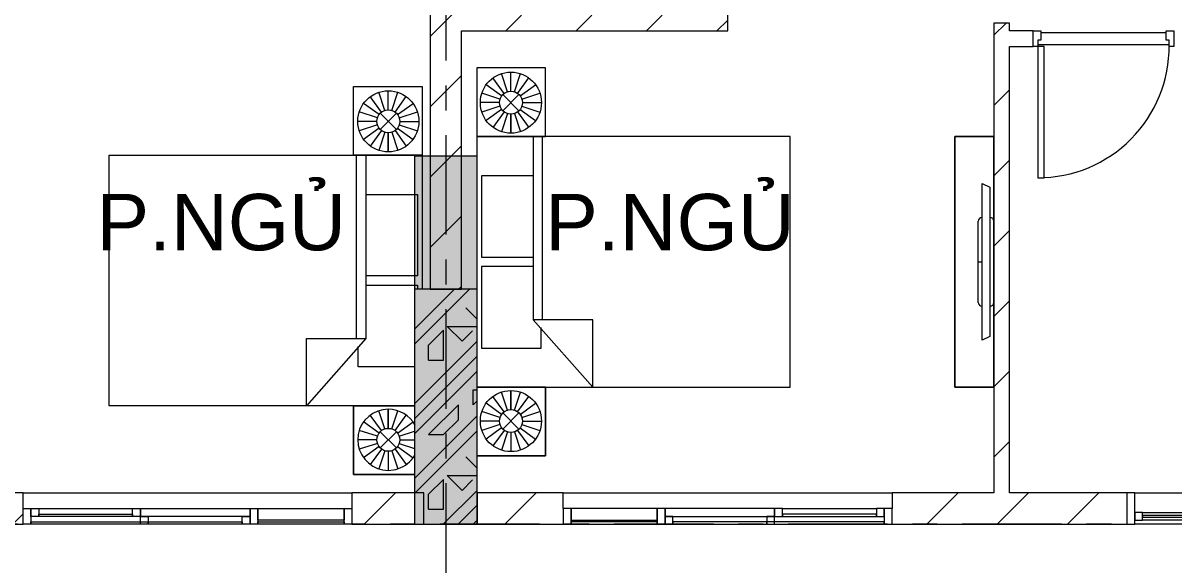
# Model space of a CAD drawing. Header units: millimetres. Extents: x -20144 to 117103, y -11426 to 48263.
# Drawn here: x 100701 to 108051, y -260 to 3200 of the extents above; entities that cross this region are included whole.
import ezdxf

# ---------------------------------------------------------------- set-up
doc = ezdxf.new("R2010")
doc.units = ezdxf.units.MM
doc.linetypes.add('Grid Line', pattern=[22.225, 12.7, -3.175, 3.175, -3.175])
for name, color, linetype, lineweight in [('CHU', 181, 'Continuous', 5), ('CUA', 31, 'Continuous', 9), ('DIM', 1, 'Continuous', 5), ('HATCH-TUONG', 152, 'Continuous', 9), ('NET CAT', 3, 'Continuous', 5), ('NET-CAT', 3, 'Continuous', 9), ('NET-THAY', 2, 'Continuous', 15), ('THIET BI', 44, 'Continuous', 5), ('TRUC', 225, 'Continuous', 5)]:
    doc.layers.add(name, color=color, linetype=linetype, lineweight=lineweight)
doc.styles.add('Arial_4', font='arial.ttf', dxfattribs={"height": 360})
doc.styles.add('TA1', font='arial.ttf')
doc.dimstyles.new('D_200_KTx2', dxfattribs={"dimtxt": 400, "dimasz": 300, "dimexe": 300, "dimexo": 300, "dimgap": 160, "dimtad": 1, "dimdec": 0, "dimzin": 9, "dimtxsty": 'TA1', "dimblk": 'ARCHTICK', "dimcen": 1, "dimdle": 300, "dimclrd": 256, "dimclre": 256, "dimclrt": 7, "dimadec": 0, "dimazin": 0, "dimtfac": 1, "dimtdec": 0, "dimtix": 1, "dimtmove": 1, "dimatfit": 3, "dimldrblk": 'ARCHTICK', "dimfxl": 1, "dimtolj": 1, "dimtzin": 0, "dimlwd": -1, "dimlwe": -1, "dimarcsym": 0})
pattern_1 = [(45, (71000, 0), (-224.5064, 224.5064), [])]

# ---------------------------------------------------------------- blocks, each defined once
blk = doc.blocks.new('ALC1807-ASCENT PLAZA-KET CAU 1_rvt-1-MẶT BẰNG TẦNG 5 ĐẾN TẦNG 22')
at = {"layer": 'NET CAT'}
blk.add_hatch(color=7, dxfattribs=at).paths.add_polyline_path([(32600.5, -0.1), (32600.5, 2349.9), (32200.5, 2349.9), (32200.5, -0.1)], flags=0)
at = {"layer": 'NET CAT', "color": 90, "lineweight": 13}
for p, q in [((32200.5, 2349.9), (32200.5, 1099.9)), ((32600.5, 2349.9), (32200.5, 2349.9)), ((32600.5, -0.1), (32600.5, 2349.9)), ((32200.5, 849.9), (32200.5, -0.1)), ((32200.5, -0.1), (32600.5, -0.1))]:
    blk.add_line(p, q, dxfattribs=at)
blk = doc.blocks.new('CUA PHONG NGU - Type 1-368226-MẶT BẰNG TẦNG 23')
at = {"layer": 'CUA', "lineweight": 5}
for p, q in [((-348.5, -52.3), (-348.5, 47.7)), ((-348.5, 47.7), (-298.5, 47.7)), ((-298.5, 47.7), (-298.5, -11.3)), ((501.5, 47.7), (551.5, 47.7)), ((501.5, -11.3), (501.5, 47.7)), ((551.5, 47.7), (551.5, -52.3)), ((-318.5, -52.3), (-348.5, -52.3)), ((-318.5, -11.3), (-318.5, -52.3)), ((-298.5, -11.3), (-318.5, -11.3)), ((521.5, -11.3), (501.5, -11.3)), ((521.5, -52.3), (521.5, -11.3)), ((551.5, -52.3), (521.5, -52.3))]:
    blk.add_line(p, q, dxfattribs=at)
at = {"layer": 'CUA'}
for p, q in [((-277.5, -52.3), (-317.5, -52.3)), ((-317.5, -52.3), (-317.5, -890.3)), ((-277.5, -890.3), (-277.5, -52.3)), ((-317.5, -890.3), (-277.5, -890.3))]:
    blk.add_line(p, q, dxfattribs=at)
at = {"layer": 'CUA', "lineweight": 5}
blk.add_arc((-317.5, -52.3), 838, 270, 0.5, dxfattribs=at)
blk = doc.blocks.new('X-PHONG NGU 2 - X-PHONG NGU 2_Recovery_-378306-MẶT BẰNG TẦNG 23')
at = {"layer": 'CUA'}
for p, q in [((-1000, 0), (-1050, 0)), ((-1050, 0), (-1050, -100)), ((-450, 0), (-1000, 0)), ((-1000, 0), (-1000, -75)), ((-1000, -100), (-1000, 0)), ((-450, -75), (-450, 0)), ((-400, 0), (-450, 0)), ((-450, 0), (-450, -100)), ((300, 0), (-400, 0)), ((-400, 0), (-400, -50)), ((-400, -100), (-400, 0)), ((300, -50), (300, 0)), ((350, 0), (300, 0)), ((300, 0), (300, -50)), ((350, -50), (350, 0)), ((350, 0), (950, 0)), ((1000, 0), (950, 0)), ((950, 0), (950, -50)), ((1050, 0), (1000, 0)), ((1000, 0), (1000, -100)), ((1000, -50), (1000, 0)), ((1050, -100), (1050, 0)), ((-400, -50), (300, -50)), ((-350, -50), (-400, -50)), ((-400, -50), (-400, -100)), ((-350, -100), (-350, -50)), ((300, -50), (250, -50)), ((250, -50), (250, -100)), ((300, -50), (350, -50)), ((300, -100), (300, -50)), ((950, -35), (350, -35)), ((350, -35), (350, -50)), ((350, -50), (950, -50)), ((950, -50), (950, -35)), ((950, -50), (1000, -50)), ((-1050, -100), (-1000, -100)), ((-1000, -75), (-450, -75)), ((-450, -85), (-1000, -85)), ((-1000, -85), (-1000, -100)), ((-1000, -100), (-450, -100)), ((-450, -100), (-450, -85)), ((-450, -100), (-400, -100)), ((-400, -100), (-350, -100)), ((250, -85), (-350, -85)), ((-350, -85), (-350, -100)), ((-350, -100), (250, -100)), ((1000, -85), (250, -85)), ((250, -85), (250, -100)), ((250, -100), (250, -85)), ((250, -100), (1000, -100)), ((250, -100), (300, -100)), ((1000, -100), (1000, -85)), ((1000, -100), (1050, -100))]:
    blk.add_line(p, q, dxfattribs=at)
blk = doc.blocks.new('X-PHONG NGU 5 - X-PHONG NGU 900-417337-MẶT BẰNG TẦNG 23')
at = {"layer": 'CUA'}
for p, q in [((-400, 100), (-450, 100)), ((-450, 100), (-450, -100)), ((-400, -100), (-400, 100)), ((-400, 100), (400, 100)), ((450, 100), (400, 100)), ((400, 100), (400, -100)), ((450, -100), (450, 100)), ((-350, -25), (-400, -25)), ((-400, -25), (-400, -75)), ((-350, -75), (-350, -25)), ((-350, -25), (350, -25)), ((350, -45), (-350, -45)), ((-350, -45), (-350, -55)), ((-350, -55), (350, -55)), ((400, -25), (350, -25)), ((350, -25), (350, -75)), ((350, -55), (350, -45)), ((400, -75), (400, -25)), ((-450, -100), (-400, -100)), ((-400, -75), (-350, -75)), ((400, -100), (-400, -100)), ((350, -75), (-350, -75)), ((350, -75), (400, -75)), ((400, -100), (450, -100))]:
    blk.add_line(p, q, dxfattribs=at)
blk = doc.blocks.new('X-TV - X-TV-442868-MẶT BẰNG TẦNG 23')
at = {"layer": 'THIET BI'}
for p, q in [((1600, 250), (0, 250)), ((0, 250), (0, 0)), ((0, 250), (1600, 250)), ((0, 0), (0, 250)), ((1600, 0), (1600, 250)), ((1600, 250), (1600, 0)), ((300, 75), (1300, 75)), ((322.5, 25), (300, 75)), ((540, 100), (1060, 100)), ((800, 100), (800, 75)), ((1300, 75), (1277.5, 25)), ((1277.5, 25), (322.5, 25)), ((0, 0), (1600, 0)), ((1060, 0), (540, 0))]:
    blk.add_line(p, q, dxfattribs=at)
for centre, start_param, end_param in [((540, 75), 0, 1.570796), ((1060, 75), 4.712389, 6.283185), ((540, 25), 1.570796, 3.141593), ((1060, 25), 3.141593, 4.712389)]:
    blk.add_ellipse(centre, major_axis=(0, 25), ratio=0.9, start_param=start_param, end_param=end_param, dxfattribs=at)
blk = doc.blocks.new('X-GIUONG - X-GIUONG-V71-MẶT BẰNG TẦNG 23')
at = {"layer": 'THIET BI'}
for p, q in [((-1239, -1.9), (-1239, -439)), ((-1239, -439), (-1239, -1.9)), ((-1059.6, -158.2), (-1131.2, -59.5)), ((-1039.2, -147.8), (-1076.9, -31.8)), ((-1016.6, -144.2), (-1016.6, -22.2)), ((-993.9, -147.8), (-956.3, -31.8)), ((-973.5, -158.2), (-901.9, -59.5)), ((-800, -439), (-800, -1.9)), ((-800, -1.9), (-800, -2000)), ((-800, -1.9), (-800, -439)), ((-800, -1.9), (-800, -2000)), ((-550, -30), (-550, -410)), ((-30, -30), (-550, -30)), ((800, 0), (-175.1, 0)), ((800, 0), (-175.1, 0)), ((-30, -360), (-30, -30)), ((30, -30), (30, -360)), ((550, -30), (30, -30)), ((550, -360), (550, -30)), ((1239, 0), (800, 0)), ((800, 0), (800, -439)), ((800, -2000), (800, 0)), ((1239, 0), (800, 0)), ((800, 0), (800, -439)), ((800, -2000), (800, 0)), ((973.5, -158.2), (901.9, -59.5)), ((993.9, -147.8), (956.3, -31.8)), ((1016.6, -144.2), (1016.6, -22.2)), ((1039.2, -147.8), (1076.9, -31.8)), ((1059.6, -158.2), (1131.2, -59.5)), ((1239, -439), (1239, 0)), ((1239, -439), (1239, 0)), ((-1075.8, -174.4), (-1174.4, -102.7)), ((-957.4, -174.4), (-858.7, -102.7)), ((957.4, -174.4), (858.7, -102.7)), ((1075.8, -174.4), (1174.4, -102.7)), ((-1089.7, -217.4), (-1211.7, -217.4)), ((-1086.1, -194.8), (-1202.1, -157.1)), ((-1068.3, -269.1), (-964.8, -165.6)), ((-1068.3, -165.6), (-964.8, -269.1)), ((-947, -194.8), (-831, -157.1)), ((-943.4, -217.4), (-821.4, -217.4)), ((-821.4, -217.4), (-943.4, -217.4)), ((943.4, -217.4), (821.4, -217.4)), ((821.4, -217.4), (943.4, -217.4)), ((947, -194.8), (831, -157.1)), ((1068.3, -269.1), (964.8, -165.6)), ((1068.3, -165.6), (964.8, -269.1)), ((1086.1, -194.8), (1202.1, -157.1)), ((1089.7, -217.4), (1211.7, -217.4)), ((-1086.1, -240), (-1202.1, -277.7)), ((-1075.8, -260.4), (-1174.4, -332.1)), ((-1059.6, -276.6), (-1131.2, -375.2)), ((-1039.2, -287), (-1076.9, -402.9)), ((-1016.6, -290.5), (-1016.6, -412.5)), ((-993.9, -287), (-956.3, -402.9)), ((-973.5, -276.6), (-901.9, -375.2)), ((-957.4, -260.4), (-858.7, -332.1)), ((-947, -240), (-831, -277.7)), ((947, -240), (831, -277.7)), ((957.4, -260.4), (858.7, -332.1)), ((973.5, -276.6), (901.9, -375.2)), ((993.9, -287), (956.3, -402.9)), ((1016.6, -290.5), (1016.6, -412.5)), ((1039.2, -287), (1076.9, -402.9)), ((1059.6, -276.6), (1131.2, -375.2)), ((1075.8, -260.4), (1174.4, -332.1)), ((1086.1, -240), (1202.1, -277.7)), ((-370, -360), (-800, -740)), ((-370, -740), (-370, -360)), ((800, -360), (-370, -360)), ((-1239, -439), (-800, -439)), ((-800, -439), (-1239, -439)), ((-550, -410), (-420, -410)), ((-370, -420), (800, -420)), ((800, -439), (1239, -439)), ((800, -439), (1239, -439)), ((-800, -740), (-370, -740)), ((-800, -2000), (800, -2000)), ((-800, -2000), (800, -2000))]:
    blk.add_line(p, q, dxfattribs=at)
for centre, radius in [((-1016.6, -217.4), 195.1), ((1016.6, -217.4), 195.1), ((-1016.6, -217.4), 73.2), ((1016.6, -217.4), 73.2)]:
    blk.add_circle(centre, radius, dxfattribs=at)
blk = doc.blocks.new('X-PHONG NGU 2 - X-PHONG NGU 2_Recovery_-626354-MẶT BẰNG TẦNG 23')
at = {"layer": 'CUA'}
for p, q in [((-1050, 100), (-1000, 100)), ((-1050, 0), (-1050, 100)), ((-1000, 100), (-450, 100)), ((-1000, 85), (-1000, 100)), ((-1000, 100), (-1000, 0)), ((-450, 85), (-1000, 85)), ((-1000, 75), (-450, 75)), ((-1000, 0), (-1000, 75)), ((-450, 100), (-450, 85)), ((-450, 100), (-400, 100)), ((-450, 0), (-450, 100)), ((-450, 75), (-450, 0)), ((-400, 100), (-350, 100)), ((-400, 50), (-400, 100)), ((-400, 100), (-400, 0)), ((-350, 100), (250, 100)), ((-350, 85), (-350, 100)), ((-350, 100), (-350, 50)), ((250, 85), (-350, 85)), ((250, 100), (1000, 100)), ((250, 85), (250, 100)), ((250, 100), (250, 85)), ((250, 100), (300, 100)), ((250, 50), (250, 100)), ((1000, 85), (250, 85)), ((300, 100), (300, 50)), ((1000, 100), (1000, 85)), ((1000, 100), (1050, 100)), ((1000, 0), (1000, 100)), ((1050, 100), (1050, 0)), ((-1000, 0), (-1050, 0)), ((-450, 0), (-1000, 0)), ((-400, 0), (-450, 0)), ((-400, 50), (300, 50)), ((-400, 0), (-400, 50)), ((-350, 50), (-400, 50)), ((300, 0), (-400, 0)), ((300, 50), (250, 50)), ((300, 50), (300, 0)), ((300, 50), (350, 50)), ((300, 0), (300, 50)), ((350, 0), (300, 0)), ((350, 50), (950, 50)), ((350, 35), (350, 50)), ((350, 50), (350, 0)), ((950, 35), (350, 35)), ((950, 0), (350, 0)), ((950, 50), (950, 35)), ((950, 50), (1000, 50)), ((950, 0), (950, 50)), ((1000, 0), (950, 0)), ((1000, 50), (1000, 0)), ((1050, 0), (1000, 0))]:
    blk.add_line(p, q, dxfattribs=at)
blk = doc.blocks.new('X-GIUONG - X-GIUONG-V100-MẶT BẰNG TẦNG 23')
at = {"layer": 'THIET BI'}
for p, q in [((-800, 2000), (800, 2000)), ((-800, 49.9), (-800, 2000)), ((-800, 49.9), (-800, 2000)), ((-800, 2000), (800, 2000)), ((800, 2000), (800, 0)), ((800, 2000), (800, 0)), ((-800, 740), (-370, 740)), ((-370, 360), (-800, 740)), ((-370, 740), (-370, 360)), ((-1239, 439), (-800, 439)), ((-1239, 49.9), (-1239, 439)), ((-1239, 439), (-1239, 49.9)), ((-800, 439), (-1239, 439)), ((-1059.6, 276.6), (-1131.2, 375.2)), ((-1039.2, 287), (-1076.9, 402.9)), ((-1016.6, 290.5), (-1016.6, 412.5)), ((-993.9, 287), (-956.3, 402.9)), ((-973.5, 276.6), (-901.9, 375.2)), ((-800, 439), (-800, 49.9)), ((-800, 49.9), (-800, 439)), ((-550, 410), (-420, 410)), ((-550, 49.9), (-550, 410)), ((-370, 420), (800, 420)), ((800, 439), (1239, 439)), ((800, 0), (800, 439)), ((800, 439), (1239, 439)), ((800, 0), (800, 439)), ((973.5, 276.6), (901.9, 375.2)), ((993.9, 287), (956.3, 402.9)), ((1016.6, 290.5), (1016.6, 412.5)), ((1039.2, 287), (1076.9, 402.9)), ((1059.6, 276.6), (1131.2, 375.2)), ((1239, 439), (1239, 0)), ((1239, 439), (1239, 0)), ((-1075.8, 260.4), (-1174.4, 332.1)), ((-957.4, 260.4), (-858.7, 332.1)), ((800, 360), (-370, 360)), ((-30, 360), (-30, 30)), ((30, 30), (30, 360)), ((550, 360), (550, 30)), ((957.4, 260.4), (858.7, 332.1)), ((1075.8, 260.4), (1174.4, 332.1)), ((-1086.1, 240), (-1202.1, 277.7)), ((-1068.3, 269.1), (-964.8, 165.6)), ((-1068.3, 165.6), (-964.8, 269.1)), ((-947, 240), (-831, 277.7)), ((947, 240), (831, 277.7)), ((1068.3, 269.1), (964.8, 165.6)), ((1068.3, 165.6), (964.8, 269.1)), ((1086.1, 240), (1202.1, 277.7)), ((-1089.7, 217.4), (-1211.7, 217.4)), ((-1086.1, 194.8), (-1202.1, 157.1)), ((-1075.8, 174.4), (-1174.4, 102.7)), ((-1059.6, 158.2), (-1131.2, 59.5)), ((-1039.2, 147.8), (-1071, 49.9)), ((-993.9, 147.8), (-962.2, 49.9)), ((-973.5, 158.2), (-901.9, 59.5)), ((-957.4, 174.4), (-858.7, 102.7)), ((-947, 194.8), (-831, 157.1)), ((-943.4, 217.4), (-821.4, 217.4)), ((-821.4, 217.4), (-943.4, 217.4)), ((943.4, 217.4), (821.4, 217.4)), ((821.4, 217.4), (943.4, 217.4)), ((947, 194.8), (831, 157.1)), ((957.4, 174.4), (858.7, 102.7)), ((973.5, 158.2), (901.9, 59.5)), ((993.9, 147.8), (956.3, 31.8)), ((1039.2, 147.8), (1076.9, 31.8)), ((1059.6, 158.2), (1131.2, 59.5)), ((1075.8, 174.4), (1174.4, 102.7)), ((1086.1, 194.8), (1202.1, 157.1)), ((1089.7, 217.4), (1211.7, 217.4)), ((-1016.6, 144.2), (-1016.6, 49.9)), ((1016.6, 144.2), (1016.6, 22.2)), ((-30, 30), (-55.5, 30)), ((800, 0), (-55.5, 0)), ((800, 0), (-55.5, 0)), ((550, 30), (30, 30)), ((1239, 0), (800, 0)), ((1239, 0), (800, 0))]:
    blk.add_line(p, q, dxfattribs=at)
for centre, radius in [((1016.6, 217.4), 195.1), ((-1016.6, 217.4), 73.2), ((1016.6, 217.4), 73.2)]:
    blk.add_circle(centre, radius, dxfattribs=at)
for start, end in [(360, 239.3117), (298.73657, 360)]:
    blk.add_arc((-1016.6, 217.4), 195.1, start, end, dxfattribs=at)
blk = doc.blocks.new('_ArchTick')
at = {"color": 0, "const_width": 0.15}
blk.add_lwpolyline([(-0.5, -0.5), (0.5, 0.5)], dxfattribs=at)
blk = doc.blocks.new('*D679')
at = {"layer": 'Defpoints', "color": 0, "transparency": 16777216}
for p in [(99050.5, -0.1), (103400.5, -0.1), (103400.5, -2000.1)]:
    blk.add_point(p, dxfattribs=at)
at = {"layer": 'DIM', "transparency": 16777216}
for p, q in [((99050.5, -300.1), (99050.5, -2300.1)), ((103400.5, -300.1), (103400.5, -2300.1)), ((98750.5, -2000.1), (103700.5, -2000.1))]:
    blk.add_line(p, q, dxfattribs=at)
at = {"layer": 'DIM', "transparency": 16777216, "xscale": 300, "yscale": 300, "zscale": 300, "rotation": 180}
blk.add_blockref('_ArchTick', (99050.5, -2000.1), dxfattribs=at)
at = {"layer": 'DIM', "transparency": 16777216, "xscale": 300, "yscale": 300, "zscale": 300}
blk.add_blockref('_ArchTick', (103400.5, -2000.1), dxfattribs=at)
at = {"layer": 'DIM', "color": 7, "transparency": 16777216, "insert": (101225.5, -1635.7), "char_height": 400, "attachment_point": 5, "style": 'TA1'}
blk.add_mtext('\\A1;4350', dxfattribs=at)
blk = doc.blocks.new('*D680')
at = {"layer": 'Defpoints', "color": 0, "transparency": 16777216}
for p in [(103400.5, -0.1), (110630.5, -0.1), (110630.5, -2000.1)]:
    blk.add_point(p, dxfattribs=at)
at = {"layer": 'DIM', "transparency": 16777216}
for p, q in [((103400.5, -300.1), (103400.5, -2300.1)), ((110630.5, -300.1), (110630.5, -2300.1)), ((103100.5, -2000.1), (110930.5, -2000.1))]:
    blk.add_line(p, q, dxfattribs=at)
at = {"layer": 'DIM', "transparency": 16777216, "xscale": 300, "yscale": 300, "zscale": 300, "rotation": 180}
blk.add_blockref('_ArchTick', (103400.5, -2000.1), dxfattribs=at)
at = {"layer": 'DIM', "transparency": 16777216, "xscale": 300, "yscale": 300, "zscale": 300}
blk.add_blockref('_ArchTick', (110630.5, -2000.1), dxfattribs=at)
at = {"layer": 'DIM', "color": 7, "transparency": 16777216, "insert": (107015.5, -1635.7), "char_height": 400, "attachment_point": 5, "style": 'TA1'}
blk.add_mtext('\\A1;7230', dxfattribs=at)

msp = doc.modelspace()

# ---------------------------------------------------------------- hatches: boundary and pattern name
at = {"layer": 'HATCH-TUONG', "lineweight": 5}
h = msp.add_hatch(dxfattribs=at)
h.set_pattern_fill('FP_4', color=256, style=0, pattern_type=2)
h.set_pattern_definition(pattern_1)
h.paths.add_polyline_path([(103500.5, 1499.9), (103500.5, 8400), (103300.5, 8400), (103300.5, 1499.9)], flags=0)
h = msp.add_hatch(dxfattribs=at)
h.set_pattern_fill('FP_4', color=256, style=0, pattern_type=2)
h.set_pattern_definition(pattern_1)
h.paths.add_polyline_path([(105200.5, 3149.9), (105200.5, 3349.9), (105100.5, 3349.9), (105100.5, 3149.9)], flags=0)
h.paths.add_polyline_path([(105200.5, 4049.9), (105200.5, 6849.9), (105100.5, 6849.9), (105100.5, 4049.9)], flags=0)
h = msp.add_hatch(dxfattribs=at)
h.set_pattern_fill('FP_4', color=256, style=0, pattern_type=2)
h.set_pattern_definition(pattern_1)
h.paths.add_polyline_path([(107000.5, 199.9), (107000.5, 3199.9), (106900.5, 3199.9), (106900.5, 199.9)], flags=0)
h.paths.add_polyline_path([(106900.5, 4099.9), (107000.5, 4099.9), (107000.5, 6049.9), (106900.5, 6049.9), (106900.5, 4689.9)], flags=0)
h.paths.add_polyline_path([(106900.5, 6749.9), (107000.5, 6749.9), (107000.5, 6849.9), (106900.5, 6849.9)], flags=0)
h = msp.add_hatch(dxfattribs=at)
h.set_pattern_fill('FP_4', color=256, style=0, pattern_type=2)
h.set_pattern_definition(pattern_1)
h.paths.add_polyline_path([(103500.5, 3149.9), (105100.5, 3149.9), (105100.5, 3249.9), (103500.5, 3249.9)], flags=0)
h = msp.add_hatch(dxfattribs=at)
h.set_pattern_fill('FP_4', color=256, style=0, pattern_type=2)
h.set_pattern_definition(pattern_1)
h.paths.add_polyline_path([(111800.5, 3049.9), (111800.5, 3149.9), (108050.5, 3149.9), (108050.5, 3049.9), (110329.2, 3049.9)], flags=0)
h.paths.add_polyline_path([(107150.5, 3049.9), (107150.5, 3149.9), (107000.5, 3149.9), (107000.5, 3049.9)], flags=0)
h = msp.add_hatch(dxfattribs=at)
h.set_pattern_fill('FP_4', color=256, style=0, pattern_type=2)
h.set_pattern_definition(pattern_1)
h.paths.add_polyline_path([(103260.4, 0), (103260.4, 200), (102800.5, 200), (102800.5, 0)], flags=0)
h.paths.add_polyline_path([(100700.5, 0), (100700.5, 200), (100100.5, 200), (100100.5, 0), (100102.9, 0)], flags=0)
h = msp.add_hatch(dxfattribs=at)
h.set_pattern_fill('FP_4', color=256, style=0, pattern_type=2)
h.set_pattern_definition(pattern_1)
h.paths.add_polyline_path([(110329.2, -0.1), (110350.5, -0.1), (110350.5, 199.9), (108650.5, 199.9), (108650.5, -0.1)], flags=0)
h.paths.add_polyline_path([(107750.5, -0.1), (107750.5, 199.9), (106250.5, 199.9), (106250.5, -0.1)], flags=0)
h.paths.add_polyline_path([(103600.5, -0.1), (104150.5, -0.1), (104150.5, 199.9), (103600.5, 199.9), (103600.5, 99.9)], flags=0)
at = {"layer": 'NET CAT'}
h = msp.add_hatch(dxfattribs=at)
h.set_pattern_fill('FP_1', color=256, style=0, pattern_type=2)
h.set_pattern_definition([(45, (71095.25, 0), (-476.246, 476.246), []), (45, (71190.5, 0), (-476.246, 476.246), []), (45, (71000, 0), (-476.246, 476.246), []), (45, (71476.25, 0), (-476.246, 476.246), []), (45, (71571.5, 0), (-476.246, 476.246), []), (0, (71381, 95.25), (0, 952.5), [95.25, -857.25]), (0, (71476.25, 190.5), (0, 952.5), [95.25, -857.25]), (45, (71381, 95.25), (0, 952.491), [134.683, -1212.342]), (45, (71476.25, 95.25), (0, 952.491), [134.683, -1212.342]), (0, (71381, 95.25), (0, 952.5), [95.25, -857.25]), (90, (70904.75, 95.25), (-952.5, 6e-14), [95.25, -857.25]), (90, (71000, 95.25), (-952.5, 6e-14), [190.5, -762]), (45, (70904.75, 190.5), (0, 952.491), [134.683, -1212.342]), (90, (71762, 381), (-952.5, 6e-14), [95.25, -857.25]), (0, (71666.75, 381), (0, 952.5), [95.25, -857.25]), (45, (71666.75, 381), (0, 952.491), [134.683, -1212.342]), (0, (71857.25, 95.25), (0, 952.5), [95.25, -857.25]), (0, (71857.25, 571.5), (0, 952.5), [95.25, -857.25]), (90, (72047.75, 666.75), (-952.5, 6e-14), [95.25, -857.25]), (45, (71857.25, 571.5), (0, 952.491), [269.367, -1077.66]), (45, (71952.5, 571.5), (0, 952.491), [134.683, -1212.342]), (45, (72143, 762), (0, 952.491), [134.683, -1212.342]), (0, (72143, 857.25), (0, 952.5), [95.25, -857.25]), (90, (72143, 762), (-952.5, 6e-14), [95.25, -857.25]), (0, (71476.25, 762), (0, 952.5), [95.25, -857.25]), (0, (71666.75, 857.25), (0, 952.5), [95.25, -857.25]), (90, (71571.5, 762), (-952.5, 6e-14), [95.25, -857.25]), (90, (71666.75, 762), (-952.5, 6e-14), [95.25, -857.25]), (45, (71476.25, 762), (0, 952.491), [134.684, -1212.342]), (45, (71666.75, 762), (0, 952.491), [134.684, -1212.342]), (135, (71119, 214.8), (-952.491, 6e-14), [134.683, -1212.342]), (135, (71238.1, 333.4), (-952.491, 6e-14), [134.683, -1212.342]), (135, (71309.56, 404.8), (-952.491, 6e-14), [134.683, -1212.342]), (135, (71333.4, 428.6), (-952.491, 6e-14), [134.683, -1212.342]), (135, (71381, 476.25), (-952.491, 6e-14), [134.684, -1212.342]), (135, (71404.8, 500.06), (-952.491, 6e-14), [134.683, -1212.342]), (135, (71476.25, 571.5), (-952.491, 6e-14), [134.684, -1212.342]), (135, (71523.9, 619.1), (-952.491, 6e-14), [134.684, -1212.342]), (45, (71119, 214.8), (0, 952.491), [95.25, -1251.775]), (45, (71238.1, 333.4), (0, 952.491), [67.36, -1279.665]), (45, (71404.8, 500.06), (0, 952.491), [67.36, -1279.665]), (45, (71309.56, 595.3), (0, 952.491), [67.36, -1279.665]), (45, (71476.25, 571.5), (0, 952.491), [67.36, -1279.665]), (45, (71381, 666.75), (0, 952.491), [67.36, -1279.665]), (0, (71024.2, 309.5), (0, 952.5), [190.043, -762.457]), (0, (71238.1, 523.9), (0, 952.5), [95.25, -857.25])])
h.paths.add_polyline_path([(103600.5, -0.1), (103600.5, 1499.9), (103200.5, 1499.9), (103200.5, -0.1)], flags=0)

# ---------------------------------------------------------------- linework, layer by layer
at = {"layer": 'NET CAT', "lineweight": 13}
for p, q in [((103600.5, 1499.9), (103200.5, 1499.9)), ((103200.5, 1499.9), (103200.5, -0.1)), ((103600.5, -0.1), (103600.5, 1499.9)), ((103200.5, -0.1), (103600.5, -0.1))]:
    msp.add_line(p, q, dxfattribs=at)
at = {"layer": 'NET-CAT', "lineweight": 15}
for p, q in [((103300.5, 3500), (103300.5, 1499.9)), ((105200.5, 3149.9), (105200.5, 3349.9)), ((106900.5, 3199.9), (106900.5, 199.9)), ((107000.5, 3199.9), (106900.5, 3199.9)), ((107000.5, 3149.9), (107000.5, 3199.9)), ((103500.5, 3149.9), (105100.5, 3149.9)), ((103500.5, 1499.9), (103500.5, 3149.9)), ((105100.5, 3149.9), (105200.5, 3149.9)), ((107150.5, 3149.9), (107000.5, 3149.9)), ((107150.5, 3049.9), (107150.5, 3149.9)), ((107000.5, 199.9), (107000.5, 3049.9)), ((107000.5, 3049.9), (107150.5, 3049.9)), ((103300.5, 1499.9), (103500.5, 1499.9)), ((100700.5, 200), (100300.5, 200)), ((100700.5, 100), (100700.5, 200)), ((103260.4, 200), (102800.5, 200)), ((102800.5, 200), (102800.5, 100)), ((103260.4, 0), (103260.4, 200)), ((104150.5, 199.9), (103600.5, 199.9)), ((103600.5, 199.9), (103600.5, -0.1)), ((104150.5, 99.9), (104150.5, 199.9)), ((106900.5, 199.9), (106250.5, 199.9)), ((106250.5, 199.9), (106250.5, 99.9)), ((107750.5, 199.9), (107000.5, 199.9)), ((100100.5, 0), (100700.5, 0)), ((102800.5, 0), (103260.4, 0)), ((103600.5, -0.1), (104150.5, -0.1)), ((106250.5, -0.1), (107750.5, -0.1))]:
    msp.add_line(p, q, dxfattribs=at)
at = {"layer": 'NET-THAY', "lineweight": 9}
for p, q in [((107200.5, 3139.9), (108000.5, 3139.9)), ((108020.5, 3059.9), (107180.5, 3059.9)), ((100700.5, 200), (102800.5, 200)), ((104150.5, 199.9), (106250.5, 199.9))]:
    msp.add_line(p, q, dxfattribs=at)
at = {"layer": 'TRUC', "linetype": 'Grid Line', "ltscale": 50}
for p, q in [((103400.5, 43599.9), (103400.5, -4500.1)), ((114000.5, -0.1), (58907.6, -0.1))]:
    msp.add_line(p, q, dxfattribs=at)

# ---------------------------------------------------------------- block references
at = {"lineweight": 5}
msp.add_blockref('ALC1807-ASCENT PLAZA-KET CAU 1_rvt-1-MẶT BẰNG TẦNG 5 ĐẾN TẦNG 22', (71000, -0.1), dxfattribs=at)
at = {"lineweight": 9}
for name, p in [('CUA PHONG NGU - Type 1-368226-MẶT BẰNG TẦNG 23', (107499.1, 3102.2)), ('X-PHONG NGU 5 - X-PHONG NGU 900-417337-MẶT BẰNG TẦNG 23', (108200.5, 99.9)), ('X-PHONG NGU 2 - X-PHONG NGU 2_Recovery_-378306-MẶT BẰNG TẦNG 23', (105200.5, 99.9))]:
    msp.add_blockref(name, p, dxfattribs=at)
for name, p, rotation in [('X-GIUONG - X-GIUONG-V71-MẶT BẰNG TẦNG 23', (103598.7, 1675), 90), ('X-GIUONG - X-GIUONG-V100-MẶT BẰNG TẦNG 23', (103250.5, 1555.4), 90), ('X-TV - X-TV-442868-MẶT BẰNG TẦNG 23', (106900.5, 875), 90), ('X-PHONG NGU 2 - X-PHONG NGU 2_Recovery_-626354-MẶT BẰNG TẦNG 23', (101750.5, 100), 180)]:
    msp.add_blockref(name, p, dxfattribs=dict(at, rotation=rotation))

# ---------------------------------------------------------------- texts
at = {"layer": 'CHU', "color": 7, "char_height": 360, "width": 1577.62, "attachment_point": 3, "line_spacing_factor": 0.936439, "style": 'Arial_4'}
for insert in [(102762.6, 2108.8), (105628.1, 2108.8)]:
    msp.add_mtext('\\pt2540,5080,7620,10160,12700,15240,17780,20320,22860,25400,27940,30480,33020,35560,38100,40640,43180,45720,48260,50800,53340,55880,58420,60960,63500,66040,68580,71120,73660,76200,78740,81280;P.NGỦ', dxfattribs=dict(at, insert=insert))

# ---------------------------------------------------------------- dimensions: what is measured, and where the dimension line sits
at = {"layer": 'DIM'}
for base, p1, p2, picture, middle in [((103400.5, -2000.1), (99050.5, -0.1), (103400.5, -0.1), '*D679', (101225.5, -1635.7)), ((110630.5, -2000.1), (103400.5, -0.1), (110630.5, -0.1), '*D680', (107015.5, -1635.7))]:
    dim = msp.add_linear_dim(base=base, p1=p1, p2=p2, dimstyle='D_200_KTx2', dxfattribs=at)
    dim.commit()
    dim.dimension.update_dxf_attribs({"geometry": picture, "text_midpoint": middle})

doc.saveas('drawing.dxf')
